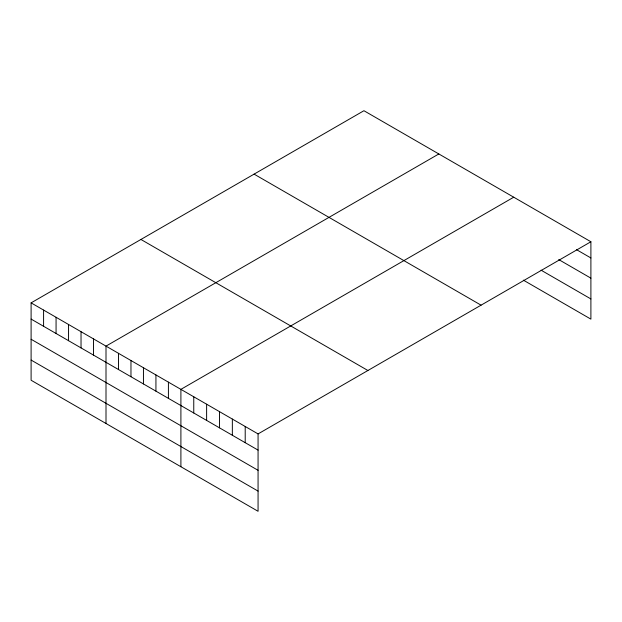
<?xml version="1.0" encoding="UTF-8"?>
<svg xmlns="http://www.w3.org/2000/svg" width="622" height="622" viewBox="0 0 622 622"><rect width="100%" height="100%" fill="white"/><g stroke="black" fill="none" stroke-linecap="round" stroke-linejoin="round"><path stroke-width="0.93" d="M31.1 302.867L258.068 433.915L258.068 511.284L31.1 380.244L31.1 302.867L363.932 110.716L590.9 241.756L590.9 319.133L523.374 280.149M438.829 153.961L106.004 346.112L106.004 423.489M513.733 197.197L180.901 389.356L180.901 466.733M258.068 433.915L590.9 241.756M576.431 249.609L590.9 257.967M558.743 259.584L590.9 278.151M541.062 270.173L590.9 298.949M254.095 174.129L481.07 305.169M140.93 239.462L367.905 370.502M31.1 319.078L258.068 450.118M31.1 339.262L258.068 470.31M31.1 360.06L258.068 491.1M245.208 426.482L245.208 442.693M232.348 419.057L232.348 435.268M219.488 411.632L219.488 427.843M206.621 404.207L206.621 420.418M193.761 396.782L193.761 412.992M168.414 382.149L168.414 398.36M155.935 374.942L155.935 391.152M143.449 367.734L143.449 383.945M130.97 360.527L130.97 376.738M118.483 353.319L118.483 369.53M93.518 338.904L93.518 355.115M81.031 331.697L81.031 347.908M68.552 324.49L68.552 340.7M56.066 317.282L56.066 333.493M43.587 310.075L43.587 326.286"/></g></svg>
